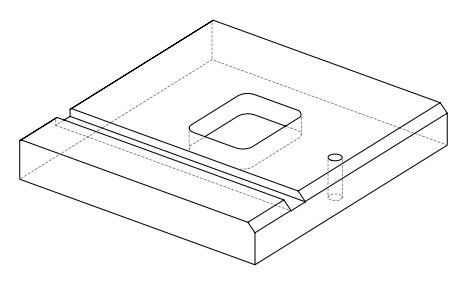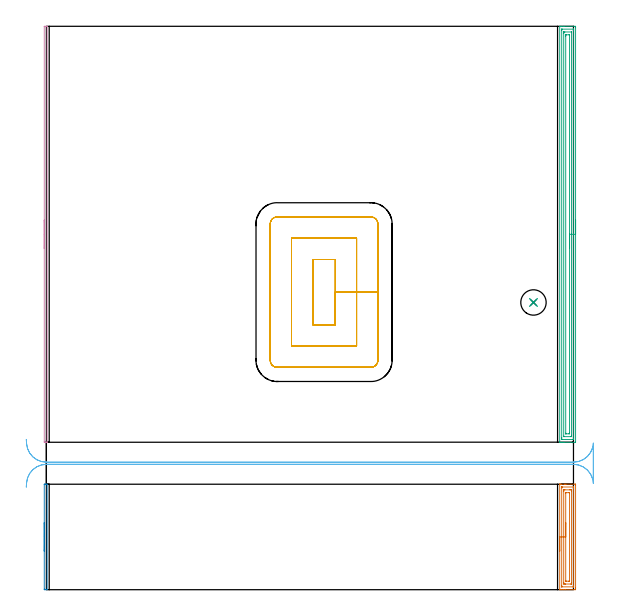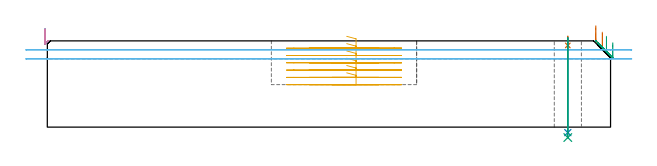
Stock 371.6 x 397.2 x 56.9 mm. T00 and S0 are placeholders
(PLAN: 9 operations, 5 tool changes, 29.4 min)
(1 AREA_MILL | FG_CHAMFER_SURFACE | UGT0205_001 | 2.65 min | 5059 mm3)
(2 AREA_MILL_1 | FG_CHAMFER_SURFACE_1 | UGT0205_001 | 0.74 min | 151 mm3)
(3 AREA_MILL_2 | FG_CHAMFER_SURFACE_2 | UGT0205_001 | 9.66 min | 18785 mm3)
(4 AREA_MILL_3 | FG_CHAMFER_SURFACE_3 | UGT0205_001 | 2.49 min | 590 mm3)
(5 MILL_RECTANGULAR_POCKET | POCKET_RECTANGULAR_STRAIGHT | UGT0201_136 | Follow Part, ap 5, ae 75% | 9.8 min | 343728 mm3)
(6 MILL_RECTANGULAR_SLOT | SLOT_RECTANGULAR | UGT0201_006 | Follow Part, ap 7, ae 75% | 3.46 min | 129677 mm3)
(7 SPOT_DRILL | STEP1HOLE | NXT0321_9005460120000 | 0.05 min | 176 mm3)
(8 DRILL_THROUGH_HOLE_INTO_CENTER | STEP1HOLE | NXT0301_087 | 0.25 min | 5831 mm3)
(9 DRILL_TO_ENLARGE_THROUGH_HOLE | STEP1HOLE | UGT0301_249 | 0.26 min | 8290 mm3)
(TOOL UGT0205_001 | Chamfer Mill 20 x 3 x 45 deg. | D20 FL50 Z2)
(TOOL UGT0201_136 | Carbide End Mill 20.0 | D20 FL30 Z4)
(TOOL UGT0201_006 | End Mill 28 mm | D28 FL25 Z2)
(TOOL NXT0321_9005460120000 | NC Spot Drill, 142deg, 12mm, Carbide, Uncoated | D12 PA142 FL30 Z2)
(TOOL NXT0301_087 | Carbide Drill 11.6mm [860.1-1160-058A1-MM 2214] | D11.6 PA140 FL72 Z2)
(TOOL UGT0301_249 | Twist Drill 17.9 mm | D17.9 PA118 FL130 Z2)
(OP 1 AREA_MILL)
G17 G21 G94 G90
T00 M6
G54
G17 G0 G90 X361.9 Y27.2 S1061 M3
G43 Z66.9 H0
G94 G1 Y27.238 Z66.028 F250.
Y27.352 Z65.163
Y27.541 Z64.312
Y27.803 Z63.48
Y28.137 Z62.674
Y28.54 Z61.9
Y29.008 Z61.164
Y29.54 Z60.472
Y30.129 Z59.829
Y30.772 Z59.239
Y31.464 Z58.708
Y32.2 Z58.24
Y32.974 Z57.837
Y33.78 Z57.503
Y34.612 Z57.241
Y35.464 Z57.052
Y36.328 Z56.938
Y37.2 Z56.9
Y74.24
X361.895 Y74.389 Z56.895
X361.897 Y74.397 Z56.893
X361.908 Y74.399 Z56.883
X362.027 Y74.4 Z56.766
X362.154 Z56.646
X362.5 Z56.299
X363.128 Z55.667
X365.191 Z53.607
X365.751 Z53.044
X366.345 Z52.45
X372.747 Z46.051
X373.031 Y74.396 Z45.766
X373.092 Y74.39 Z45.705
X373.099 Y74.327 Z45.699
X373.1 Y73.794 Z45.7
Y1.138
X373.099 Y0.606 Z45.701
X373.096 Y0.25 Z45.702
X373.093 Y0.01 Z45.704
X372.747 Y0.006 Z46.051
X372.153 Y0. Z46.645
X365.751 Z53.044
X364.316 Z54.481
X363.128 Z55.667
X362.154 Z56.646
X362.026 Z56.766
X361.897 Z56.893
Y0.002
X361.9 Y0.16 Z56.9
Y37.2
X363.314 Z55.486
X363.315 Y71.817 Z55.485
X363.317 Y72.008 Z55.483
X363.321 Y72.358 Z55.479
X363.326 Y72.39 Z55.474
X363.389 Y72.394 Z55.411
X363.491 Y72.398 Z55.309
X363.619 Y72.4 Z55.181
X371.49 Y72.399 Z47.31
X371.635 Y72.394 Z47.165
X371.661 Y72.39 Z47.139
X371.679 Y72.384 Z47.121
X371.68 Y72.352 Z47.12
X371.684 Y72.2 Z47.116
X371.685 Y72.008 Z47.115
X371.686 Y71.306 Z47.114
X371.685 Y2.583 Z47.115
X371.684 Y2.392 Z47.116
X371.679 Y2.042 Z47.121
X371.674 Y2.01 Z47.126
X371.611 Y2.006 Z47.189
X371.509 Y2.002 Z47.291
X371.381 Y2. Z47.419
X363.51 Y2.001 Z55.29
X363.365 Y2.006 Z55.435
X363.339 Y2.01 Z55.461
X363.321 Y2.016 Z55.479
X363.32 Y2.048 Z55.48
X363.316 Y2.2 Z55.484
X363.315 Y2.392 Z55.485
X363.314 Y3.094 Z55.486
Y37.2
X364.728 Z54.072
X364.729 Y69.482 Z54.071
X364.731 Y70.223 Z54.069
X364.733 Y70.37 Z54.067
X364.735 Y70.388 Z54.065
X364.748 Y70.391 Z54.052
X364.79 Y70.396 Z54.01
X364.877 Y70.398 Z53.923
X365.578 Y70.4 Z53.222
X369.076 Z49.724
X369.249 Z49.551
X369.954 Y70.396 Z48.846
X370.123 Y70.39 Z48.677
X370.265 Y70.366 Z48.535
X370.268 Y70.223 Z48.532
X370.27 Y70.074 Z48.53
X370.271 Y69.331 Z48.529
X370.272 Y69.18 Z48.528
Y4.918
X370.269 Y4.177 Z48.531
X370.267 Y4.03 Z48.533
X370.265 Y4.012 Z48.535
X370.252 Y4.009 Z48.548
X370.21 Y4.004 Z48.59
X370.123 Y4.002 Z48.677
X369.422 Y4. Z49.378
X365.924 Z52.876
X365.751 Z53.049
X365.046 Y4.004 Z53.754
X364.877 Y4.01 Z53.923
X364.735 Y4.034 Z54.065
X364.732 Y4.177 Z54.068
X364.73 Y4.326 Z54.07
X364.729 Y5.069 Z54.071
X364.728 Y5.22 Z54.072
Y37.2
X366.143 Z52.657
Y68.203
X366.145 Y68.334 Z52.655
X366.147 Y68.375 Z52.653
X366.15 Y68.389 Z52.65
X366.156 Y68.392 Z52.644
X366.207 Y68.396 Z52.593
X366.626 Y68.4 Z52.174
X366.663 Z52.137
X368.412 Z50.388
X368.786 Y68.396 Z50.014
X368.832 Y68.393 Z49.968
X368.85 Y68.39 Z49.95
X368.852 Y68.378 Z49.948
X368.856 Y68.322 Z49.944
X368.857 Y68.269 Z49.943
Y6.197
X368.856 Y6.066 Z49.944
X368.853 Y6.025 Z49.947
X368.85 Y6.01 Z49.95
X368.844 Y6.008 Z49.956
X368.793 Y6.004 Z50.007
X368.374 Y6. Z50.426
X368.337 Z50.463
X366.588 Z52.212
X366.214 Y6.004 Z52.586
X366.168 Y6.007 Z52.632
X366.15 Y6.01 Z52.65
X366.148 Y6.022 Z52.652
X366.144 Y6.078 Z52.656
X366.143 Y6.131 Z52.657
Y37.2
Y38.072 Z52.695
Y38.936 Z52.809
Y39.788 Z52.998
Y40.62 Z53.26
Y41.426 Z53.594
Y42.2 Z53.997
Y42.936 Z54.466
Y43.628 Z54.997
Y44.271 Z55.586
Y44.86 Z56.229
Y45.392 Z56.922
Y45.86 Z57.657
Y46.263 Z58.431
Y46.597 Z59.237
Y46.859 Z60.069
Y47.048 Z60.921
Y47.162 Z61.786
Y47.2 Z62.657
G0 Z66.9
M5
M2
(OP 2 AREA_MILL_1)
G17 G21 G94 G90
T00 M6
G54
G17 G0 G90 X-1.5 Y27.2 S1061 M3
G43 Z66.9 H0
Z64.9
G94 G1 Y27.238 Z64.028 F250.
Y27.352 Z63.163
Y27.541 Z62.312
Y27.803 Z61.48
Y28.137 Z60.674
Y28.54 Z59.9
Y29.008 Z59.164
Y29.54 Z58.472
Y30.129 Z57.829
Y30.772 Z57.24
Y31.464 Z56.708
Y32.2 Z56.24
Y32.974 Z55.837
Y33.78 Z55.503
Y34.612 Z55.241
Y35.464 Z55.052
Y36.328 Z54.938
Y37.2 Z54.9
Y74.073
X-1.497 Y74.24 Z54.903
X-1.491 Y74.398 Z54.905
X-1.263 Y74.4 Z55.133
X-0.944 Z55.451
X-0.306 Z56.093
X0.101 Z56.501
X0.462 Y74.394 Z56.853
X0.497 Y74.39 Z56.888
X0.5 Y74.24 Z56.9
Y0.16
X0.497 Y0.01 Z56.888
X0.462 Y0.006 Z56.853
X0.101 Y0. Z56.501
X-0.306 Z56.093
X-0.944 Z55.451
X-1.263 Z55.133
X-1.491 Y0.002 Z54.905
X-1.496 Y0.16 Z54.904
X-1.5 Y0.439 Z54.9
Y37.2
Y38.072 Z54.938
Y38.936 Z55.052
Y39.788 Z55.241
Y40.62 Z55.503
Y41.426 Z55.837
Y42.2 Z56.24
Y42.936 Z56.708
Y43.628 Z57.24
Y44.271 Z57.829
Y44.86 Z58.472
Y45.392 Z59.164
Y45.86 Z59.9
Y46.263 Z60.674
Y46.597 Z61.48
Y46.859 Z62.312
Y47.048 Z63.163
Y47.162 Z64.028
Y47.2 Z64.9
G0 Z66.9
M5
M2
(OP 3 AREA_MILL_2)
G17 G21 G94 G90
T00 M6
G54
G17 G0 G90 X373.1 Y260.55 S1061 M3
G43 Z66.9 H0
Z55.7
G94 G1 Y260.512 Z54.828 F250.
Y260.398 Z53.963
Y260.209 Z53.112
Y259.947 Z52.28
Y259.613 Z51.474
Y259.21 Z50.7
Y258.741 Z49.964
Y258.21 Z49.272
Y257.621 Z48.629
Y256.978 Z48.04
Y256.286 Z47.508
Y255.55 Z47.04
Y254.776 Z46.637
Y253.97 Z46.303
Y253.138 Z46.041
Y252.286 Z45.852
Y251.422 Z45.738
Y250.55 Z45.7
Y104.516
X373.095 Y103.978 Z45.703
X373.092 Y103.91 Z45.706
X373.018 Y103.9 Z45.779
X364.877 Z53.917
X364.333 Z54.464
X364.002 Z54.794
X363.459 Z55.337
X363.128 Z55.667
X362.167 Z56.632
X362.033 Y103.901 Z56.759
X361.982 Y103.903 Z56.81
X361.902 Y103.91 Z56.888
X361.9 Y104.069 Z56.9
Y397.031
X361.902 Y397.19 Z56.888
X362.031 Y397.197 Z56.761
X362.167 Y397.2 Z56.632
X362.466 Z56.333
X363.128 Z55.667
X364.333 Z54.464
X364.877 Z53.917
X372.475 Z46.322
X372.747 Y397.196 Z46.051
X373.093 Y397.19 Z45.704
X373.097 Y396.942 Z45.702
X373.099 Y396.584 Z45.701
X373.1 Y396.223 Z45.7
Y250.55
X371.686 Z47.114
Y106.493
X371.685 Y106.302 Z47.115
X371.681 Y105.951 Z47.119
X371.679 Y105.916 Z47.121
X371.627 Y105.91 Z47.173
X371.522 Y105.904 Z47.278
X371.391 Y105.9 Z47.409
X363.521 Y105.901 Z55.279
X363.367 Y105.906 Z55.433
X363.338 Y105.91 Z55.462
X363.321 Y105.919 Z55.479
X363.319 Y105.953 Z55.481
X363.315 Y106.11 Z55.485
X363.314 Y106.302 Z55.486
Y107.005
Y394.607
X363.315 Y394.798 Z55.485
X363.32 Y395.149 Z55.48
X363.321 Y395.184 Z55.479
X363.373 Y395.19 Z55.427
X363.478 Y395.196 Z55.322
X363.609 Y395.199 Z55.191
X371.479 Z47.321
X371.633 Y395.194 Z47.167
X371.662 Y395.19 Z47.138
X371.679 Y395.181 Z47.121
X371.681 Y395.147 Z47.119
X371.685 Y394.99 Z47.115
X371.686 Y394.798 Z47.114
Y394.095
Y250.55
X370.272 Z48.528
X370.271 Y108.83 Z48.529
X370.268 Y108.088 Z48.532
X370.266 Y107.943 Z48.534
X370.257 Y107.91 Z48.543
X370.215 Y107.906 Z48.585
X370.123 Y107.903 Z48.677
X369.433 Y107.9 Z49.367
X364.877 Z53.923
X364.815 Y107.902 Z53.985
X364.767 Y107.906 Z54.033
X364.739 Y107.909 Z54.061
X364.735 Y107.938 Z54.065
X364.731 Y108.088 Z54.069
X364.729 Y108.239 Z54.071
Y392.27
X364.732 Y393.012 Z54.068
X364.734 Y393.157 Z54.066
X364.743 Y393.19 Z54.057
X364.785 Y393.194 Z54.015
X364.877 Y393.197 Z53.923
X365.567 Y393.2 Z53.233
X370.123 Z48.677
X370.185 Y393.198 Z48.615
X370.234 Y393.194 Z48.566
X370.261 Y393.191 Z48.539
X370.265 Y393.161 Z48.535
X370.269 Y393.012 Z48.531
X370.271 Y392.861 Z48.529
X370.272 Y250.55 Z48.528
X368.857 Z49.943
Y110.768
Y110.275
X368.854 Y110.11 Z49.946
X368.85 Y109.979 Z49.95
X368.846 Y109.91 Z49.954
X368.35 Y109.9 Z50.45
X366.601 Z52.199
X366.206 Y109.907 Z52.594
X366.159 Y109.91 Z52.641
X366.149 Y109.917 Z52.651
X366.147 Y109.932 Z52.653
X366.144 Y109.986 Z52.656
X366.143 Y110.038 Z52.657
Y110.368
Y390.332
X366.144 Y390.824 Z52.656
X366.146 Y390.99 Z52.654
X366.15 Y391.12 Z52.65
X366.154 Y391.19 Z52.646
X366.65 Y391.2 Z52.15
X368.399 Z50.401
X368.794 Y391.193 Z50.006
X368.841 Y391.19 Z49.959
X368.851 Y391.183 Z49.949
X368.853 Y391.168 Z49.947
X368.856 Y391.114 Z49.944
X368.857 Y391.062 Z49.943
Y390.732
Y250.55
Y249.678 Z49.981
Y248.813 Z50.095
Y247.962 Z50.283
Y247.13 Z50.546
Y246.324 Z50.88
Y245.55 Z51.282
Y244.814 Z51.751
Y244.122 Z52.282
Y243.479 Z52.872
Y242.89 Z53.515
Y242.358 Z54.207
Y241.89 Z54.943
Y241.487 Z55.716
Y241.153 Z56.522
Y240.891 Z57.354
Y240.702 Z58.206
Y240.588 Z59.071
Y240.55 Z59.943
G0 Z66.9
M5
M2
(OP 4 AREA_MILL_3)
G17 G21 G94 G90
T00 M6
G54
G17 G0 G90 X-1.5 Y240.55 S1061 M3
G43 Z66.9 H0
Z64.9
G94 G1 Y240.588 Z64.028 F250.
Y240.702 Z63.163
Y240.891 Z62.312
Y241.153 Z61.48
Y241.487 Z60.674
Y241.89 Z59.9
Y242.358 Z59.164
Y242.89 Z58.472
Y243.479 Z57.829
Y244.122 Z57.24
Y244.814 Z56.708
Y245.55 Z56.24
Y246.324 Z55.837
Y247.13 Z55.503
Y247.962 Z55.241
Y248.814 Z55.052
Y249.678 Z54.938
Y250.55 Z54.9
Y396.864
X-1.497 Y397.031 Z54.903
X-1.491 Y397.198 Z54.905
X-1.28 Y397.2 Z55.116
X-0.944 Z55.451
X-0.272 Z56.128
X0.08 Z56.479
X0.46 Y397.194 Z56.851
X0.497 Y397.19 Z56.888
X0.5 Y397.031 Z56.9
Y104.069
X0.497 Y103.91 Z56.888
X0.46 Y103.906 Z56.851
X0.079 Y103.9 Z56.479
X-0.272 Z56.128
X-0.944 Z55.451
X-1.281 Z55.116
X-1.491 Y103.902 Z54.905
X-1.497 Y104.069 Z54.903
X-1.5 Y104.348 Z54.9
Y250.55
Y251.422 Z54.938
Y252.286 Z55.052
Y253.138 Z55.241
Y253.97 Z55.503
Y254.776 Z55.837
Y255.55 Z56.24
Y256.286 Z56.708
Y256.978 Z57.24
Y257.621 Z57.829
Y258.21 Z58.472
Y258.742 Z59.164
Y259.21 Z59.9
Y259.613 Z60.674
Y259.947 Z61.48
Y260.209 Z62.312
Y260.398 Z63.163
Y260.512 Z64.028
Y260.55 Z64.9
G0 Z66.9
M5
M2
(OP 5 MILL_RECTANGULAR_POCKET)
G17 G21 G94 G90
T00 M6
G54
G17 G0 G90 X197.528 Y186.8 S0 M3
G43 Z66.9 H0
Z59.9
G94 G1 X203.7 Z58.246 F250.
Y209.8 Z52.083
Y232.8 F500.
X187.8
Y186.8
X203.7
Y209.8
X218.7
Y247.8
X172.8
Y171.8
X218.7
Y209.8
X233.7
Y257.9
G3 X228.8 Y262.8 R4.9
G1 X162.7
G3 X157.8 Y257.9 R4.9
G1 Y161.7
G3 X162.7 Y156.8 R4.9
G1 X228.8
G3 X233.7 Y161.7 R4.9
G1 Y209.8
Y210.8
G0 X197.528 Y186.8 Z55.083
G1 X203.7 Z53.429 F250.
Y209.8 Z47.267
Y232.8 F500.
X187.8
Y186.8
X203.7
Y209.8
X218.7
Y247.8
X172.8
Y171.8
X218.7
Y209.8
X233.7
Y257.9
G3 X228.8 Y262.8 R4.9
G1 X162.7
G3 X157.8 Y257.9 R4.9
G1 Y161.7
G3 X162.7 Y156.8 R4.9
G1 X228.8
G3 X233.7 Y161.7 R4.9
G1 Y209.8
Y210.8
G0 X197.528 Y186.8 Z50.267
G1 X203.7 Z48.613 F250.
Y209.8 Z42.45
Y232.8 F500.
X187.8
Y186.8
X203.7
Y209.8
X218.7
Y247.8
X172.8
Y171.8
X218.7
Y209.8
X233.7
Y257.9
G3 X228.8 Y262.8 R4.9
G1 X162.7
G3 X157.8 Y257.9 R4.9
G1 Y161.7
G3 X162.7 Y156.8 R4.9
G1 X228.8
G3 X233.7 Y161.7 R4.9
G1 Y209.8
Y210.8
G0 X197.528 Y186.8 Z45.45
G1 X203.7 Z43.796 F250.
Y209.8 Z37.633
Y232.8 F500.
X187.8
Y186.8
X203.7
Y209.8
X218.7
Y247.8
X172.8
Y171.8
X218.7
Y209.8
X233.7
Y257.9
G3 X228.8 Y262.8 R4.9
G1 X162.7
G3 X157.8 Y257.9 R4.9
G1 Y161.7
G3 X162.7 Y156.8 R4.9
G1 X228.8
G3 X233.7 Y161.7 R4.9
G1 Y209.8
Y210.8
G0 X197.528 Y186.8 Z40.633
G1 X203.7 Z38.979 F250.
Y209.8 Z32.817
Y232.8 F500.
X187.8
Y186.8
X203.7
Y209.8
X218.7
Y247.8
X172.8
Y171.8
X218.7
Y209.8
X233.7
Y257.9
G3 X228.8 Y262.8 R4.9
G1 X162.7
G3 X157.8 Y257.9 R4.9
G1 Y161.7
G3 X162.7 Y156.8 R4.9
G1 X228.8
G3 X233.7 Y161.7 R4.9
G1 Y209.8
Y210.8
G0 X197.528 Y186.8 Z35.817
G1 X203.7 Z34.163 F250.
Y209.8 Z28.
Y232.8 F500.
X187.8
Y186.8
X203.7
Y209.8
X218.7
Y247.8
X172.8
Y171.8
X218.7
Y209.8
X233.7
Y257.9
G3 X228.8 Y262.8 R4.9
G1 X162.7
G3 X157.8 Y257.9 R4.9
G1 Y161.7
G3 X162.7 Y156.8 R4.9
G1 X228.8
G3 X233.7 Y161.7 R4.9
G1 Y209.8
Y210.8
G0 Z66.9
M5
M2
(OP 6 MILL_RECTANGULAR_SLOT)
G17 G21 G94 G90
T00 M6
G54
G17 G0 G90 X-14.166 Y72.322 S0 M3
G43 Z66.9 H0
Z50.95
G94 G1 X-13.97 Y75.316 F250.
G2 X0. Y88.4 R14. F500.
G1 X371.6
G2 X385.19 Y77.763 R14.
G1 X385.219 Y77.756
G3 X385.6 Y80.987 R14.
G1 Y97.313
G3 X385.219 Y100.544 R14.
G1 X385.19 Y100.537
G2 X371.6 Y89.9 R14.
G1 X0.
G2 X-13.97 Y102.984 R14.
G1 X-14.166 Y105.978 F250.
G0 Y72.322 Z45.
G1 X-13.97 Y75.316
G2 X0. Y88.4 R14. F500.
G1 X371.6
G2 X385.59 Y74.929 R14.
G1 Y103.371
G2 X371.6 Y89.9 R14.
G1 X0.
G2 X-13.97 Y102.984 R14.
G1 X-14.166 Y105.978 F250.
G0 Z66.9
M5
M2
(OP 7 SPOT_DRILL)
G17 G21 G94 G90
T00 M6
G54
G17 G0 G90 X343.4 Y202.5 S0 M3
G43 Z66.9 H0
G94 G81 G98 Z53.9 F250. R59.9
G80
M5
M2
(OP 8 DRILL_THROUGH_HOLE_INTO_CENTER)
G17 G21 G94 G90
T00 M6
G54
G17 G0 G90 X343.4 Y202.5 S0 M3
G43 Z66.9 H1
G94 G73 G98 Z-3.611 F250. Q10.085 R58.9
G80
M5
M2
(OP 9 DRILL_TO_ENLARGE_THROUGH_HOLE)
G17 G21 G94 G90
T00 M6
G54
G17 G0 G90 X343.4 Y202.5 S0 M3
G43 Z66.9 H0
G94 G73 G98 Z-6.878 F250. Q15.944 R58.9
G80
M5
M2
